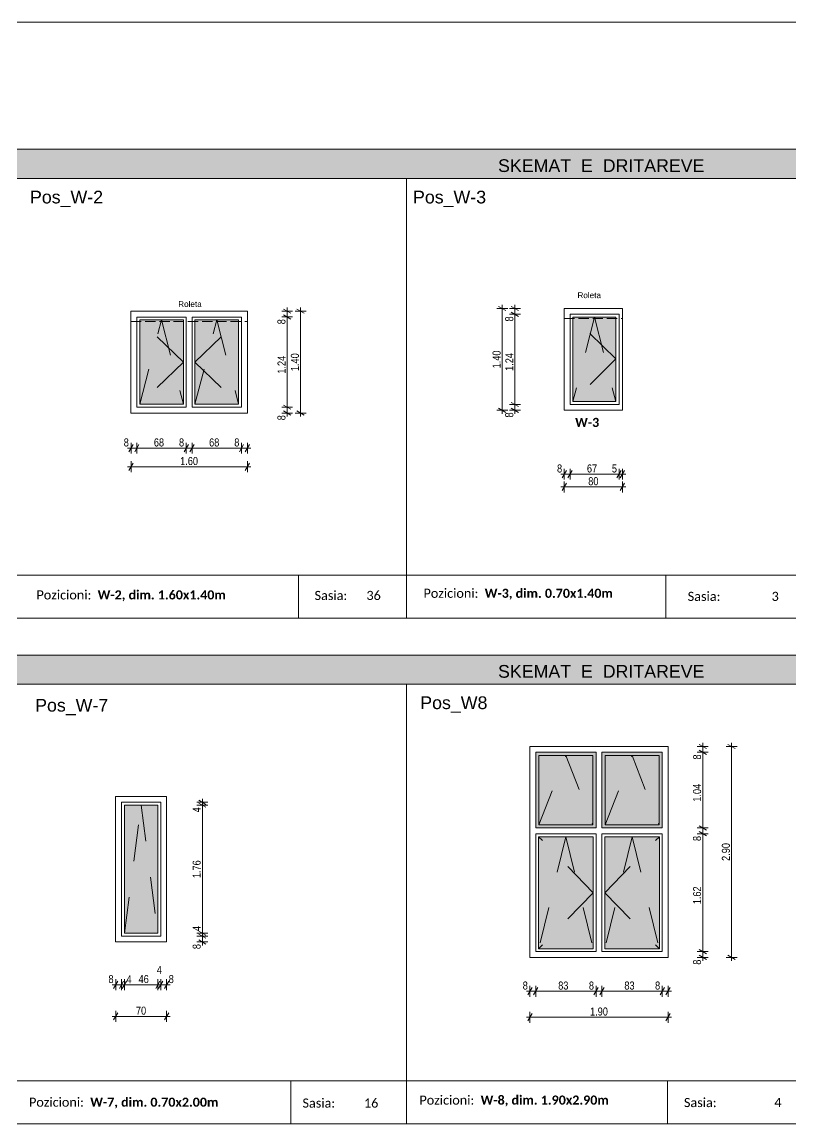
# Model space of a CAD drawing. Header units: millimetres. Extents: x 2825558 to 2855058, y -67651 to -43102.
# Drawn here: x 2833128 to 2843703, y -58250 to -43102 of the extents above; entities that cross this region are included whole.
import ezdxf

# ---------------------------------------------------------------- set-up
doc = ezdxf.new("R2010")
doc.units = ezdxf.units.MM
doc.header["$MEASUREMENT"] = 0
doc.linetypes.add('Hidden Line', pattern=[195.611112, 141.111112, -54.5])
doc.linetypes.add('thk_line_type', pattern=[1000, 500, -500])
doc.layers.add('Dimensioning - General', color=7, linetype='Continuous')
for name, color, linetype, lineweight in [('Dimensioning - General_Pen_No__1', 7, 'Continuous', 0), ('Lines_Pen_No__1', 7, 'Continuous', 0), ('Lines_Pen_No__41', 7, 'Continuous', 0), ('Shell - Roof_Pen_No__1', 7, 'Continuous', 0), ('Shell - Roof_Pen_No__21', 7, 'Continuous', 0), ('Shell - Roof_Pen_No__41', 7, 'Continuous', 0), ('Structural - Bearing_Pen_No__1', 7, 'Continuous', 0), ('Text blocks_Pen_No__1', 7, 'Continuous', 0)]:
    doc.layers.add(name, color=color, linetype=linetype, lineweight=lineweight)
for name, color, linetype, lineweight, true_color in [('Lines_Pen_No__3', 7, 'Continuous', 0, 0xff6600), ('Structural - Bearing_Pen_No__102', 7, 'Continuous', 0, 0xcccccc), ('Structural - Bearing_Pen_No__105', 7, 'Continuous', 0, 0xcae6ff)]:
    doc.layers.add(name, color=color, linetype=linetype, lineweight=lineweight, true_color=true_color)
doc.styles.add('GENERATED_STYLE_1', font='')
doc.styles.add('GENERATED_STYLE_2', font='')
doc.styles.add('GENERATED_STYLE_4', font='')
doc.styles.add('GENERATED_STYLE_6', font='')
doc.styles.get('GENERATED_STYLE_1').set_extended_font_data('Arial Narrow')
doc.styles.get('GENERATED_STYLE_2').set_extended_font_data('Arial')
doc.styles.get('GENERATED_STYLE_4').set_extended_font_data('Calibri', bold=True)
doc.styles.get('GENERATED_STYLE_6').set_extended_font_data('Calibri')
doc.dimstyles.new('GENERATED_STYLE__1', dxfattribs={"dimtxt": 110.000002, "dimasz": 76, "dimexe": 0.18, "dimexo": 3, "dimgap": 0.09, "dimtad": 1, "dimlfac": 0.001, "dimzin": 0, "dimdsep": 46, "dimtxsty": 'GENERATED_STYLE_1', "dimblk": 'ARROWHEAD_2', "dimblk1": 'ARROWHEAD_2', "dimblk2": 'ARROWHEAD_2', "dimcen": 0.09, "dimclrd": 7, "dimclre": 7, "dimclrt": 7, "dimadec": 0, "dimazin": 0, "dimtfac": 1, "dimtdec": 4, "dimtmove": 0, "dimatfit": 3, "dimfxl": 1, "dimtolj": 1, "dimtzin": 0, "dimarcsym": 0})
doc.dimstyles.new('GENERATED_STYLE__2', dxfattribs={"dimtxt": 110.000002, "dimasz": 76, "dimexe": 0.18, "dimexo": 3, "dimgap": 0.09, "dimtad": 1, "dimtih": 1, "dimtoh": 1, "dimlfac": 0.001, "dimzin": 0, "dimdsep": 46, "dimtxsty": 'GENERATED_STYLE_1', "dimblk": 'ARROWHEAD_2', "dimblk1": 'ARROWHEAD_2', "dimblk2": 'ARROWHEAD_2', "dimcen": 0.09, "dimclrd": 7, "dimclre": 7, "dimclrt": 7, "dimadec": 0, "dimazin": 0, "dimtfac": 1, "dimtdec": 4, "dimtmove": 0, "dimatfit": 3, "dimfxl": 1, "dimtolj": 1, "dimtzin": 0, "dimarcsym": 0})

# ---------------------------------------------------------------- blocks, each defined once
blk = doc.blocks.new('*D13', base_point=(2247654, -76425))
at = {"layer": 'Dimensioning - General_Pen_No__1', "color": 7, "linetype": 'Continuous', "lineweight": 0}
for p, q in [((2836849, -48397), (2836699, -48397)), ((2836724, -48369), (2836824, -48426)), ((2836724, -48449), (2836824, -48506)), ((2836774, -48477), (2836774, -48397)), ((2836849, -48477), (2836699, -48477)), ((2836774, -48526), (2836774, -48477))]:
    blk.add_line(p, q, dxfattribs=at)
at = {"layer": 'Dimensioning - General_Pen_No__1', "color": 7, "lineweight": 0, "insert": (2836752, -48577), "char_height": 110, "attachment_point": 7, "rotation": 90, "style": 'GENERATED_STYLE_1'}
blk.add_mtext('\\A1;{\\pql;\\fArial Narrow|b0|i0|c0|p34;8}', dxfattribs=at)
blk = doc.blocks.new('ARROWHEAD_2')
at = {"color": 0, "linetype": 'Continuous', "lineweight": 0}
for p, q in [((0, 0), (-1, 0)), ((-0.38, -0.66), (0.38, 0.66))]:
    blk.add_line(p, q, dxfattribs=at)
blk = doc.blocks.new('*D14', base_point=(2247654, -76425))
at = {"layer": 'Dimensioning - General_Pen_No__1', "color": 7, "linetype": 'Continuous', "lineweight": 0}
for p, q in [((2836849, -47157), (2836699, -47157)), ((2836724, -47129), (2836824, -47186)), ((2836774, -48397), (2836774, -47157)), ((2836849, -48397), (2836699, -48397)), ((2836724, -48369), (2836824, -48426))]:
    blk.add_line(p, q, dxfattribs=at)
at = {"layer": 'Dimensioning - General_Pen_No__1', "color": 7, "lineweight": 0, "char_height": 110, "attachment_point": 7, "rotation": 90, "style": 'GENERATED_STYLE_1'}
for s, insert in [('\\A1;{\\pql;\\fArial Narrow|b0|i0|c0|p34;8}', (2836752, -47257)), ('\\A1;{\\pql;\\fArial Narrow|b0|i0|c0|p34;1.24}', (2836752, -47936))]:
    blk.add_mtext(s, dxfattribs=dict(at, insert=insert))
blk = doc.blocks.new('*D15', base_point=(2247654, -76425))
at = {"layer": 'Dimensioning - General_Pen_No__1', "color": 7, "linetype": 'Continuous', "lineweight": 0}
for p, q in [((2836849, -47077), (2836699, -47077)), ((2836824, -47106), (2836724, -47049)), ((2836774, -47077), (2836774, -47028)), ((2836774, -47157), (2836774, -47077)), ((2836849, -47157), (2836699, -47157)), ((2836724, -47129), (2836824, -47186))]:
    blk.add_line(p, q, dxfattribs=at)
blk = doc.blocks.new('*D16', base_point=(2247654, -76425))
at = {"layer": 'Dimensioning - General_Pen_No__1', "color": 7, "linetype": 'Continuous', "lineweight": 0}
for p, q in [((2837034, -47077), (2836884, -47077)), ((2837009, -47106), (2836909, -47049)), ((2836959, -47077), (2836959, -47028)), ((2836959, -48477), (2836959, -47077)), ((2836909, -48449), (2837009, -48506)), ((2837034, -48477), (2836884, -48477)), ((2836959, -48526), (2836959, -48477))]:
    blk.add_line(p, q, dxfattribs=at)
at = {"layer": 'Dimensioning - General_Pen_No__1', "color": 7, "lineweight": 0, "insert": (2836937, -47901), "char_height": 110, "attachment_point": 7, "rotation": 90, "style": 'GENERATED_STYLE_1'}
blk.add_mtext('\\A1;{\\pql;\\fArial Narrow|b0|i0|c0|p34;1.40}', dxfattribs=at)
blk = doc.blocks.new('*D17', base_point=(2247654, -76425))
at = {"layer": 'Dimensioning - General_Pen_No__1', "color": 7, "linetype": 'Continuous', "lineweight": 0}
for p, q in [((2834656, -48910), (2834598, -49010)), ((2834627, -49035), (2834627, -48885)), ((2834736, -48910), (2834678, -49010)), ((2834707, -49035), (2834707, -48885)), ((2834578, -48960), (2834627, -48960)), ((2834627, -48960), (2834707, -48960))]:
    blk.add_line(p, q, dxfattribs=at)
at = {"layer": 'Dimensioning - General_Pen_No__1', "color": 7, "lineweight": 0, "insert": (2834527, -48938), "char_height": 110, "attachment_point": 7, "style": 'GENERATED_STYLE_1'}
blk.add_mtext('\\A1;{\\pql;\\fArial Narrow|b0|i0|c0|p34;8}', dxfattribs=at)
blk = doc.blocks.new('*D18', base_point=(2247654, -76425))
at = {"layer": 'Dimensioning - General_Pen_No__1', "color": 7, "linetype": 'Continuous', "lineweight": 0}
for p, q in [((2834736, -48910), (2834678, -49010)), ((2834707, -49035), (2834707, -48885)), ((2835416, -48910), (2835358, -49010)), ((2835387, -49035), (2835387, -48885)), ((2834707, -48960), (2835387, -48960))]:
    blk.add_line(p, q, dxfattribs=at)
at = {"layer": 'Dimensioning - General_Pen_No__1', "color": 7, "lineweight": 0, "char_height": 110, "attachment_point": 7, "style": 'GENERATED_STYLE_1'}
for s, insert in [('\\A1;{\\pql;\\fArial Narrow|b0|i0|c0|p34;68}', (2834941, -48938)), ('\\A1;{\\pql;\\fArial Narrow|b0|i0|c0|p34;8}', (2835287, -48938))]:
    blk.add_mtext(s, dxfattribs=dict(at, insert=insert))
blk = doc.blocks.new('*D19', base_point=(2247654, -76425))
at = {"layer": 'Dimensioning - General_Pen_No__1', "color": 7, "linetype": 'Continuous', "lineweight": 0}
for p, q in [((2835416, -48910), (2835358, -49010)), ((2835387, -49035), (2835387, -48885)), ((2835496, -48910), (2835438, -49010)), ((2835467, -49035), (2835467, -48885)), ((2835387, -48960), (2835467, -48960))]:
    blk.add_line(p, q, dxfattribs=at)
blk = doc.blocks.new('*D20', base_point=(2247654, -76425))
at = {"layer": 'Dimensioning - General_Pen_No__1', "color": 7, "linetype": 'Continuous', "lineweight": 0}
for p, q in [((2835496, -48910), (2835438, -49010)), ((2835467, -49035), (2835467, -48885)), ((2836176, -48910), (2836118, -49010)), ((2836147, -49035), (2836147, -48885)), ((2835467, -48960), (2836147, -48960))]:
    blk.add_line(p, q, dxfattribs=at)
at = {"layer": 'Dimensioning - General_Pen_No__1', "color": 7, "lineweight": 0, "char_height": 110, "attachment_point": 7, "style": 'GENERATED_STYLE_1'}
for s, insert in [('\\A1;{\\pql;\\fArial Narrow|b0|i0|c0|p34;68}', (2835701, -48938)), ('\\A1;{\\pql;\\fArial Narrow|b0|i0|c0|p34;8}', (2836047, -48938))]:
    blk.add_mtext(s, dxfattribs=dict(at, insert=insert))
blk = doc.blocks.new('*D21', base_point=(2247654, -76425))
at = {"layer": 'Dimensioning - General_Pen_No__1', "color": 7, "linetype": 'Continuous', "lineweight": 0}
for p, q in [((2836176, -48910), (2836118, -49010)), ((2836147, -49035), (2836147, -48885)), ((2836198, -49010), (2836256, -48910)), ((2836227, -49035), (2836227, -48885)), ((2836147, -48960), (2836227, -48960)), ((2836227, -48960), (2836276, -48960))]:
    blk.add_line(p, q, dxfattribs=at)
blk = doc.blocks.new('*D22', base_point=(2247654, -76425))
at = {"layer": 'Dimensioning - General_Pen_No__1', "color": 7, "linetype": 'Continuous', "lineweight": 0}
for p, q in [((2834578, -49216), (2834627, -49216)), ((2834656, -49166), (2834598, -49266)), ((2834627, -49291), (2834627, -49141)), ((2834627, -49216), (2836227, -49216)), ((2836198, -49266), (2836256, -49166)), ((2836227, -49291), (2836227, -49141)), ((2836227, -49216), (2836276, -49216))]:
    blk.add_line(p, q, dxfattribs=at)
at = {"layer": 'Dimensioning - General_Pen_No__1', "color": 7, "lineweight": 0, "insert": (2835303, -49194), "char_height": 110, "attachment_point": 7, "style": 'GENERATED_STYLE_1'}
blk.add_mtext('\\A1;{\\pql;\\fArial Narrow|b0|i0|c0|p34;1.60}', dxfattribs=at)
blk = doc.blocks.new('*D23', base_point=(2247654, -76425))
at = {"layer": 'Dimensioning - General_Pen_No__1', "color": 7, "linetype": 'Continuous', "lineweight": 0}
for p, q in [((2839982, -48360), (2839832, -48360)), ((2839982, -48440), (2839832, -48440)), ((2839857, -48331), (2839957, -48389)), ((2839857, -48411), (2839957, -48469)), ((2839907, -48440), (2839907, -48360)), ((2839907, -48489), (2839907, -48440))]:
    blk.add_line(p, q, dxfattribs=at)
at = {"layer": 'Dimensioning - General_Pen_No__1', "color": 7, "lineweight": 0, "insert": (2839885, -48539), "char_height": 110, "attachment_point": 7, "rotation": 90, "style": 'GENERATED_STYLE_1'}
blk.add_mtext('\\A1;{\\pql;\\fArial Narrow|b0|i0|c0|p34;8}', dxfattribs=at)
blk = doc.blocks.new('*D24', base_point=(2247654, -76425))
at = {"layer": 'Dimensioning - General_Pen_No__1', "color": 7, "linetype": 'Continuous', "lineweight": 0}
for p, q in [((2839857, -47091), (2839957, -47149)), ((2839982, -47120), (2839832, -47120)), ((2839907, -48360), (2839907, -47120)), ((2839982, -48360), (2839832, -48360)), ((2839857, -48331), (2839957, -48389))]:
    blk.add_line(p, q, dxfattribs=at)
at = {"layer": 'Dimensioning - General_Pen_No__1', "color": 7, "lineweight": 0, "char_height": 110, "attachment_point": 7, "rotation": 90, "style": 'GENERATED_STYLE_1'}
for s, insert in [('\\A1;{\\pql;\\fArial Narrow|b0|i0|c0|p34;8}', (2839885, -47219)), ('\\A1;{\\pql;\\fArial Narrow|b0|i0|c0|p34;1.24}', (2839885, -47898))]:
    blk.add_mtext(s, dxfattribs=dict(at, insert=insert))
blk = doc.blocks.new('*D25', base_point=(2247654, -76425))
at = {"layer": 'Dimensioning - General_Pen_No__1', "color": 7, "linetype": 'Continuous', "lineweight": 0}
for p, q in [((2839982, -47040), (2839832, -47040)), ((2839957, -47069), (2839857, -47011)), ((2839857, -47091), (2839957, -47149)), ((2839907, -47040), (2839907, -46991)), ((2839907, -47120), (2839907, -47040)), ((2839982, -47120), (2839832, -47120))]:
    blk.add_line(p, q, dxfattribs=at)
blk = doc.blocks.new('*D26', base_point=(2247654, -76425))
at = {"layer": 'Dimensioning - General_Pen_No__1', "color": 7, "linetype": 'Continuous', "lineweight": 0}
for p, q in [((2840536, -49318), (2840585, -49318)), ((2840614, -49268), (2840556, -49368)), ((2840585, -49393), (2840585, -49243)), ((2840585, -49318), (2840665, -49318)), ((2840694, -49268), (2840636, -49368)), ((2840665, -49393), (2840665, -49243))]:
    blk.add_line(p, q, dxfattribs=at)
at = {"layer": 'Dimensioning - General_Pen_No__1', "color": 7, "lineweight": 0, "insert": (2840486, -49296), "char_height": 110, "attachment_point": 7, "style": 'GENERATED_STYLE_1'}
blk.add_mtext('\\A1;{\\pql;\\fArial Narrow|b0|i0|c0|p34;8}', dxfattribs=at)
blk = doc.blocks.new('*D27', base_point=(2247654, -76425))
at = {"layer": 'Dimensioning - General_Pen_No__1', "color": 7, "linetype": 'Continuous', "lineweight": 0}
for p, q in [((2840694, -49268), (2840636, -49368)), ((2840665, -49393), (2840665, -49243)), ((2840665, -49318), (2841339, -49318)), ((2841310, -49368), (2841368, -49268)), ((2841339, -49393), (2841339, -49243))]:
    blk.add_line(p, q, dxfattribs=at)
at = {"layer": 'Dimensioning - General_Pen_No__1', "color": 7, "lineweight": 0, "char_height": 110, "attachment_point": 7, "style": 'GENERATED_STYLE_1'}
for s, insert in [('\\A1;{\\pql;\\fArial Narrow|b0|i0|c0|p34;67}', (2840897, -49296)), ('\\A1;{\\pql;\\fArial Narrow|b0|i0|c0|p34;5}', (2841240, -49296))]:
    blk.add_mtext(s, dxfattribs=dict(at, insert=insert))
blk = doc.blocks.new('*D28', base_point=(2247654, -76425))
at = {"layer": 'Dimensioning - General_Pen_No__1', "color": 7, "linetype": 'Continuous', "lineweight": 0}
for p, q in [((2841310, -49368), (2841368, -49268)), ((2841339, -49393), (2841339, -49243)), ((2841339, -49318), (2841385, -49318)), ((2841414, -49268), (2841356, -49368)), ((2841385, -49393), (2841385, -49243)), ((2841385, -49318), (2841434, -49318))]:
    blk.add_line(p, q, dxfattribs=at)
blk = doc.blocks.new('*D53', base_point=(2247654, -76425))
at = {"layer": 'Dimensioning - General_Pen_No__1', "color": 7, "linetype": 'Continuous', "lineweight": 0}
for p, q in [((2835683, -55668), (2835533, -55668)), ((2835558, -55639), (2835658, -55697)), ((2835558, -55719), (2835658, -55777)), ((2835608, -55748), (2835608, -55668)), ((2835683, -55748), (2835533, -55748)), ((2835608, -55797), (2835608, -55748))]:
    blk.add_line(p, q, dxfattribs=at)
at = {"layer": 'Dimensioning - General_Pen_No__1', "color": 7, "lineweight": 0, "insert": (2835586, -55847), "char_height": 110, "attachment_point": 7, "rotation": 90, "style": 'GENERATED_STYLE_1'}
blk.add_mtext('\\A1;{\\pql;\\fArial Narrow|b0|i0|c0|p34;8}', dxfattribs=at)
blk = doc.blocks.new('*D54', base_point=(2247654, -76425))
at = {"layer": 'Dimensioning - General_Pen_No__1', "color": 7, "linetype": 'Continuous', "lineweight": 0}
for p, q in [((2835683, -55628), (2835533, -55628)), ((2835683, -55668), (2835533, -55668)), ((2835558, -55599), (2835658, -55657)), ((2835558, -55639), (2835658, -55697)), ((2835608, -55668), (2835608, -55628))]:
    blk.add_line(p, q, dxfattribs=at)
blk = doc.blocks.new('*D55', base_point=(2247654, -76425))
at = {"layer": 'Dimensioning - General_Pen_No__1', "color": 7, "linetype": 'Continuous', "lineweight": 0}
for p, q in [((2835683, -53868), (2835533, -53868)), ((2835658, -53897), (2835558, -53839)), ((2835608, -55628), (2835608, -53868)), ((2835683, -55628), (2835533, -55628)), ((2835558, -55599), (2835658, -55657))]:
    blk.add_line(p, q, dxfattribs=at)
at = {"layer": 'Dimensioning - General_Pen_No__1', "color": 7, "lineweight": 0, "char_height": 110, "attachment_point": 7, "rotation": 90, "style": 'GENERATED_STYLE_1'}
for s, insert in [('\\A1;{\\pql;\\fArial Narrow|b0|i0|c0|p34;4}', (2835586, -53967)), ('\\A1;{\\pql;\\fArial Narrow|b0|i0|c0|p34;1.76}', (2835586, -54871)), ('\\A1;{\\pql;\\fArial Narrow|b0|i0|c0|p34;4}', (2835586, -55599))]:
    blk.add_mtext(s, dxfattribs=dict(at, insert=insert))
blk = doc.blocks.new('*D56', base_point=(2247654, -76425))
at = {"layer": 'Dimensioning - General_Pen_No__1', "color": 7, "linetype": 'Continuous', "lineweight": 0}
for p, q in [((2835683, -53828), (2835533, -53828)), ((2835683, -53868), (2835533, -53868)), ((2835558, -53799), (2835658, -53857)), ((2835658, -53897), (2835558, -53839)), ((2835608, -53828), (2835608, -53779)), ((2835608, -53868), (2835608, -53828))]:
    blk.add_line(p, q, dxfattribs=at)
blk = doc.blocks.new('*D57', base_point=(2247654, -76425))
at = {"layer": 'Dimensioning - General_Pen_No__1', "color": 7, "linetype": 'Continuous', "lineweight": 0}
for p, q in [((2834367, -56337), (2834416, -56337)), ((2834445, -56287), (2834387, -56387)), ((2834416, -56412), (2834416, -56262)), ((2834416, -56337), (2834496, -56337)), ((2834525, -56287), (2834467, -56387)), ((2834496, -56412), (2834496, -56262))]:
    blk.add_line(p, q, dxfattribs=at)
at = {"layer": 'Dimensioning - General_Pen_No__1', "color": 7, "lineweight": 0, "insert": (2834317, -56315), "char_height": 110, "attachment_point": 7, "style": 'GENERATED_STYLE_1'}
blk.add_mtext('\\A1;{\\pql;\\fArial Narrow|b0|i0|c0|p34;8}', dxfattribs=at)
blk = doc.blocks.new('*D58', base_point=(2247654, -76425))
at = {"layer": 'Dimensioning - General_Pen_No__1', "color": 7, "linetype": 'Continuous', "lineweight": 0}
for p, q in [((2834525, -56287), (2834467, -56387)), ((2834496, -56412), (2834496, -56262)), ((2834496, -56337), (2834536, -56337)), ((2834565, -56287), (2834507, -56387)), ((2834536, -56412), (2834536, -56262))]:
    blk.add_line(p, q, dxfattribs=at)
blk = doc.blocks.new('*D59', base_point=(2247654, -76425))
at = {"layer": 'Dimensioning - General_Pen_No__1', "color": 7, "linetype": 'Continuous', "lineweight": 0}
for p, q in [((2834565, -56287), (2834507, -56387)), ((2834536, -56412), (2834536, -56262)), ((2834536, -56337), (2834996, -56337)), ((2835025, -56287), (2834967, -56387)), ((2834996, -56412), (2834996, -56262))]:
    blk.add_line(p, q, dxfattribs=at)
at = {"layer": 'Dimensioning - General_Pen_No__1', "color": 7, "lineweight": 0, "char_height": 110, "attachment_point": 7, "style": 'GENERATED_STYLE_1'}
for s, insert in [('\\A1;{\\pql;\\fArial Narrow|b0|i0|c0|p34;4}', (2834981, -56188)), ('\\A1;{\\pql;\\fArial Narrow|b0|i0|c0|p34;4}', (2834565, -56315)), ('\\A1;{\\pql;\\fArial Narrow|b0|i0|c0|p34;46}', (2834731, -56315))]:
    blk.add_mtext(s, dxfattribs=dict(at, insert=insert))
blk = doc.blocks.new('*D60', base_point=(2247654, -76425))
at = {"layer": 'Dimensioning - General_Pen_No__1', "color": 7, "linetype": 'Continuous', "lineweight": 0}
for p, q in [((2835025, -56287), (2834967, -56387)), ((2834996, -56412), (2834996, -56262)), ((2834996, -56337), (2835036, -56337)), ((2835065, -56287), (2835007, -56387)), ((2835036, -56412), (2835036, -56262))]:
    blk.add_line(p, q, dxfattribs=at)
blk = doc.blocks.new('*D61', base_point=(2247654, -76425))
at = {"layer": 'Dimensioning - General_Pen_No__1', "color": 7, "linetype": 'Continuous', "lineweight": 0}
for p, q in [((2835065, -56287), (2835007, -56387)), ((2835036, -56412), (2835036, -56262)), ((2835036, -56337), (2835116, -56337)), ((2835087, -56387), (2835145, -56287)), ((2835116, -56412), (2835116, -56262)), ((2835116, -56337), (2835165, -56337))]:
    blk.add_line(p, q, dxfattribs=at)
at = {"layer": 'Dimensioning - General_Pen_No__1', "color": 7, "lineweight": 0, "insert": (2835145, -56315), "char_height": 110, "attachment_point": 7, "style": 'GENERATED_STYLE_1'}
blk.add_mtext('\\A1;{\\pql;\\fArial Narrow|b0|i0|c0|p34;8}', dxfattribs=at)
blk = doc.blocks.new('*D62', base_point=(2247654, -76425))
at = {"layer": 'Dimensioning - General_Pen_No__1', "color": 7, "linetype": 'Continuous', "lineweight": 0}
for p, q in [((2834367, -56771), (2834416, -56771)), ((2834445, -56721), (2834387, -56821)), ((2834416, -56846), (2834416, -56696)), ((2834416, -56771), (2835116, -56771)), ((2835087, -56821), (2835145, -56721)), ((2835116, -56846), (2835116, -56696)), ((2835116, -56771), (2835165, -56771))]:
    blk.add_line(p, q, dxfattribs=at)
at = {"layer": 'Dimensioning - General_Pen_No__1', "color": 7, "lineweight": 0, "insert": (2834695, -56749), "char_height": 110, "attachment_point": 7, "style": 'GENERATED_STYLE_1'}
blk.add_mtext('\\A1;{\\pql;\\fArial Narrow|b0|i0|c0|p34;70}', dxfattribs=at)
blk = doc.blocks.new('*D95', base_point=(2247654, -76425))
at = {"layer": 'Dimensioning - General_Pen_No__1', "color": 7, "linetype": 'Continuous', "lineweight": 0}
for p, q in [((2840064, -56426), (2840113, -56426)), ((2840142, -56376), (2840084, -56476)), ((2840113, -56501), (2840113, -56351)), ((2840113, -56426), (2840193, -56426)), ((2840222, -56376), (2840164, -56476)), ((2840193, -56501), (2840193, -56351))]:
    blk.add_line(p, q, dxfattribs=at)
at = {"layer": 'Dimensioning - General_Pen_No__1', "color": 7, "lineweight": 0, "insert": (2840014, -56404), "char_height": 110, "attachment_point": 7, "style": 'GENERATED_STYLE_1'}
blk.add_mtext('\\A1;{\\pql;\\fArial Narrow|b0|i0|c0|p34;8}', dxfattribs=at)
blk = doc.blocks.new('*D96', base_point=(2247654, -76425))
at = {"layer": 'Dimensioning - General_Pen_No__1', "color": 7, "linetype": 'Continuous', "lineweight": 0}
for p, q in [((2840222, -56376), (2840164, -56476)), ((2840193, -56501), (2840193, -56351)), ((2840193, -56426), (2841023, -56426)), ((2841052, -56376), (2840994, -56476)), ((2841023, -56501), (2841023, -56351))]:
    blk.add_line(p, q, dxfattribs=at)
at = {"layer": 'Dimensioning - General_Pen_No__1', "color": 7, "lineweight": 0, "char_height": 110, "attachment_point": 7, "style": 'GENERATED_STYLE_1'}
for s, insert in [('\\A1;{\\pql;\\fArial Narrow|b0|i0|c0|p34;83}', (2840502, -56404)), ('\\A1;{\\pql;\\fArial Narrow|b0|i0|c0|p34;8}', (2840924, -56404))]:
    blk.add_mtext(s, dxfattribs=dict(at, insert=insert))
blk = doc.blocks.new('*D97', base_point=(2247654, -76425))
at = {"layer": 'Dimensioning - General_Pen_No__1', "color": 7, "linetype": 'Continuous', "lineweight": 0}
for p, q in [((2841052, -56376), (2840994, -56476)), ((2841023, -56501), (2841023, -56351)), ((2841023, -56426), (2841103, -56426)), ((2841132, -56376), (2841074, -56476)), ((2841103, -56501), (2841103, -56351))]:
    blk.add_line(p, q, dxfattribs=at)
blk = doc.blocks.new('*D98', base_point=(2247654, -76425))
at = {"layer": 'Dimensioning - General_Pen_No__1', "color": 7, "linetype": 'Continuous', "lineweight": 0}
for p, q in [((2841132, -56376), (2841074, -56476)), ((2841103, -56501), (2841103, -56351)), ((2841103, -56426), (2841933, -56426)), ((2841962, -56376), (2841904, -56476)), ((2841933, -56501), (2841933, -56351))]:
    blk.add_line(p, q, dxfattribs=at)
at = {"layer": 'Dimensioning - General_Pen_No__1', "color": 7, "lineweight": 0, "char_height": 110, "attachment_point": 7, "style": 'GENERATED_STYLE_1'}
for s, insert in [('\\A1;{\\pql;\\fArial Narrow|b0|i0|c0|p34;83}', (2841412, -56404)), ('\\A1;{\\pql;\\fArial Narrow|b0|i0|c0|p34;8}', (2841834, -56404))]:
    blk.add_mtext(s, dxfattribs=dict(at, insert=insert))
blk = doc.blocks.new('*D99', base_point=(2247654, -76425))
at = {"layer": 'Dimensioning - General_Pen_No__1', "color": 7, "linetype": 'Continuous', "lineweight": 0}
for p, q in [((2841962, -56376), (2841904, -56476)), ((2841933, -56501), (2841933, -56351)), ((2841933, -56426), (2842013, -56426)), ((2841984, -56476), (2842042, -56376)), ((2842013, -56501), (2842013, -56351)), ((2842013, -56426), (2842062, -56426))]:
    blk.add_line(p, q, dxfattribs=at)
blk = doc.blocks.new('*D100', base_point=(2247654, -76425))
at = {"layer": 'Dimensioning - General_Pen_No__1', "color": 7, "linetype": 'Continuous', "lineweight": 0}
for p, q in [((2842565, -55881), (2842415, -55881)), ((2842440, -55852), (2842540, -55910)), ((2842490, -55961), (2842490, -55881)), ((2842565, -55961), (2842415, -55961)), ((2842440, -55932), (2842540, -55990)), ((2842490, -56010), (2842490, -55961))]:
    blk.add_line(p, q, dxfattribs=at)
at = {"layer": 'Dimensioning - General_Pen_No__1', "color": 7, "lineweight": 0, "insert": (2842468, -56061), "char_height": 110, "attachment_point": 7, "rotation": 90, "style": 'GENERATED_STYLE_1'}
blk.add_mtext('\\A1;{\\pql;\\fArial Narrow|b0|i0|c0|p34;8}', dxfattribs=at)
blk = doc.blocks.new('*D101', base_point=(2247654, -76425))
at = {"layer": 'Dimensioning - General_Pen_No__1', "color": 7, "linetype": 'Continuous', "lineweight": 0}
for p, q in [((2842565, -54261), (2842415, -54261)), ((2842440, -54232), (2842540, -54290)), ((2842490, -55881), (2842490, -54261)), ((2842565, -55881), (2842415, -55881)), ((2842440, -55852), (2842540, -55910))]:
    blk.add_line(p, q, dxfattribs=at)
at = {"layer": 'Dimensioning - General_Pen_No__1', "color": 7, "lineweight": 0, "char_height": 110, "attachment_point": 7, "rotation": 90, "style": 'GENERATED_STYLE_1'}
for s, insert in [('\\A1;{\\pql;\\fArial Narrow|b0|i0|c0|p34;8}', (2842468, -54361)), ('\\A1;{\\pql;\\fArial Narrow|b0|i0|c0|p34;1.62}', (2842468, -55230))]:
    blk.add_mtext(s, dxfattribs=dict(at, insert=insert))
blk = doc.blocks.new('*D102', base_point=(2247654, -76425))
at = {"layer": 'Dimensioning - General_Pen_No__1', "color": 7, "linetype": 'Continuous', "lineweight": 0}
for p, q in [((2842565, -54181), (2842415, -54181)), ((2842440, -54152), (2842540, -54210)), ((2842490, -54261), (2842490, -54181)), ((2842565, -54261), (2842415, -54261)), ((2842440, -54232), (2842540, -54290))]:
    blk.add_line(p, q, dxfattribs=at)
blk = doc.blocks.new('*D103', base_point=(2247654, -76425))
at = {"layer": 'Dimensioning - General_Pen_No__1', "color": 7, "linetype": 'Continuous', "lineweight": 0}
for p, q in [((2842565, -53141), (2842415, -53141)), ((2842440, -53112), (2842540, -53170)), ((2842490, -54181), (2842490, -53141)), ((2842565, -54181), (2842415, -54181)), ((2842440, -54152), (2842540, -54210))]:
    blk.add_line(p, q, dxfattribs=at)
at = {"layer": 'Dimensioning - General_Pen_No__1', "color": 7, "lineweight": 0, "char_height": 110, "attachment_point": 7, "rotation": 90, "style": 'GENERATED_STYLE_1'}
for s, insert in [('\\A1;{\\pql;\\fArial Narrow|b0|i0|c0|p34;8}', (2842468, -53241)), ('\\A1;{\\pql;\\fArial Narrow|b0|i0|c0|p34;1.04}', (2842468, -53820))]:
    blk.add_mtext(s, dxfattribs=dict(at, insert=insert))
blk = doc.blocks.new('*D104', base_point=(2247654, -76425))
at = {"layer": 'Dimensioning - General_Pen_No__1', "color": 7, "linetype": 'Continuous', "lineweight": 0}
for p, q in [((2842490, -53061), (2842490, -53012)), ((2842565, -53061), (2842415, -53061)), ((2842565, -53141), (2842415, -53141)), ((2842540, -53090), (2842440, -53032)), ((2842440, -53112), (2842540, -53170)), ((2842490, -53141), (2842490, -53061))]:
    blk.add_line(p, q, dxfattribs=at)
blk = doc.blocks.new('*D105', base_point=(2247654, -76425))
at = {"layer": 'Dimensioning - General_Pen_No__1', "color": 7, "linetype": 'Continuous', "lineweight": 0}
for p, q in [((2842886, -53061), (2842886, -53012)), ((2842961, -53061), (2842811, -53061)), ((2842936, -53090), (2842836, -53032)), ((2842886, -55961), (2842886, -53061)), ((2842961, -55961), (2842811, -55961)), ((2842836, -55932), (2842936, -55990)), ((2842886, -56010), (2842886, -55961))]:
    blk.add_line(p, q, dxfattribs=at)
at = {"layer": 'Dimensioning - General_Pen_No__1', "color": 7, "lineweight": 0, "insert": (2842864, -54634), "char_height": 110, "attachment_point": 7, "rotation": 90, "style": 'GENERATED_STYLE_1'}
blk.add_mtext('\\A1;{\\pql;\\fArial Narrow|b0|i0|c0|p34;2.90}', dxfattribs=at)
blk = doc.blocks.new('*D106', base_point=(2247654, -76425))
at = {"layer": 'Dimensioning - General_Pen_No__1', "color": 7, "linetype": 'Continuous', "lineweight": 0}
for p, q in [((2840064, -56783), (2840113, -56783)), ((2840142, -56733), (2840084, -56833)), ((2840113, -56858), (2840113, -56708)), ((2840113, -56783), (2842013, -56783)), ((2841984, -56833), (2842042, -56733)), ((2842013, -56858), (2842013, -56708)), ((2842013, -56783), (2842062, -56783))]:
    blk.add_line(p, q, dxfattribs=at)
at = {"layer": 'Dimensioning - General_Pen_No__1', "color": 7, "lineweight": 0, "insert": (2840940, -56761), "char_height": 110, "attachment_point": 7, "style": 'GENERATED_STYLE_1'}
blk.add_mtext('\\A1;{\\pql;\\fArial Narrow|b0|i0|c0|p34;1.90}', dxfattribs=at)
blk = doc.blocks.new('*D129', base_point=(2247654, -76425))
at = {"layer": 'Dimensioning - General_Pen_No__1', "color": 7, "linetype": 'Continuous', "lineweight": 0}
for p, q in [((2839808, -47040), (2839658, -47040)), ((2839783, -47069), (2839683, -47011)), ((2839733, -47040), (2839733, -46991)), ((2839733, -48440), (2839733, -47040)), ((2839808, -48440), (2839658, -48440)), ((2839683, -48411), (2839783, -48469)), ((2839733, -48489), (2839733, -48440))]:
    blk.add_line(p, q, dxfattribs=at)
at = {"layer": 'Dimensioning - General_Pen_No__1', "color": 7, "lineweight": 0, "insert": (2839711, -47863), "char_height": 110, "attachment_point": 7, "rotation": 90, "style": 'GENERATED_STYLE_1'}
blk.add_mtext('\\A1;{\\pql;\\fArial Narrow|b0|i0|c0|p34;1.40}', dxfattribs=at)
blk = doc.blocks.new('*D130', base_point=(2247654, -76425))
at = {"layer": 'Dimensioning - General_Pen_No__1', "color": 7, "linetype": 'Continuous', "lineweight": 0}
for p, q in [((2840536, -49493), (2840585, -49493)), ((2840614, -49443), (2840556, -49543)), ((2840585, -49568), (2840585, -49418)), ((2840585, -49493), (2841385, -49493)), ((2841356, -49543), (2841414, -49443)), ((2841385, -49568), (2841385, -49418)), ((2841385, -49493), (2841434, -49493))]:
    blk.add_line(p, q, dxfattribs=at)
at = {"layer": 'Dimensioning - General_Pen_No__1', "color": 7, "lineweight": 0, "insert": (2840915, -49471), "char_height": 110, "attachment_point": 7, "style": 'GENERATED_STYLE_1'}
blk.add_mtext('\\A1;{\\pql;\\fArial Narrow|b0|i0|c0|p34;80}', dxfattribs=at)

msp = doc.modelspace()

# ---------------------------------------------------------------- hatches: boundary and pattern name
at = {"layer": 'Structural - Bearing_Pen_No__102', "linetype": 'Continuous', "lineweight": 0, "true_color": 0xf2f2f2}
for points in [[(2843817.557, -44852.018), (2827617.97, -44852.018), (2827617.97, -45252.795), (2843817.557, -45252.795)], [(2849217.419, -51804.288), (2827617.97, -51804.288), (2827617.97, -52205.065), (2849217.419, -52205.065)]]:
    msp.add_hatch(color=7, dxfattribs=at).paths.add_polyline_path(points)
at = {"layer": 'Structural - Bearing_Pen_No__105', "linetype": 'Continuous', "lineweight": 0, "true_color": 0xf1f8ff}
for points in [[(2835346.642, -47197.378), (2834746.642, -47197.378), (2834746.642, -48357.378), (2835346.642, -48357.378)], [(2835506.642, -47197.378), (2835506.642, -48357.378), (2836106.642, -48357.378), (2836106.642, -47197.378)], [(2840705.255, -47159.86), (2840705.255, -48319.86), (2841294.149, -48319.86), (2841294.149, -47159.86)], [(2840192.908, -53141.255), (2840192.908, -54181.255), (2841022.908, -54181.255), (2841022.908, -53141.255)], [(2841102.908, -53141.255), (2841102.908, -54181.255), (2841932.908, -54181.255), (2841932.908, -53141.255)], [(2841147.491, -53185.837), (2841147.491, -54136.672), (2841888.326, -54136.672), (2841888.326, -53185.837)], [(2834535.848, -55627.798), (2834995.848, -55627.798), (2834995.848, -53867.798), (2834535.848, -53867.798)], [(2840982.908, -54301.255), (2840982.908, -55071.255), (2840982.908, -55841.255), (2840232.908, -55841.255), (2840232.908, -54301.255)], [(2841142.908, -54301.255), (2841142.908, -55071.255), (2841142.908, -55841.255), (2841892.908, -55841.255), (2841892.908, -54301.255)]]:
    msp.add_hatch(color=7, dxfattribs=at).paths.add_polyline_path(points)

# ---------------------------------------------------------------- linework, layer by layer
at = {"layer": 'Lines_Pen_No__1', "color": 7, "linetype": 'Continuous', "lineweight": 0}
for p, q in [((2838417.695, -45252.795), (2838417.695, -51298.059)), ((2838417.695, -52205.065), (2838417.695, -58250.33))]:
    msp.add_line(p, q, dxfattribs=at)
at = {"layer": 'Lines_Pen_No__3', "color": 30, "linetype": 'Hidden Line', "lineweight": 0, "true_color": 0xff6600}
for p, q in [((2836226.642, -47077.378), (2834626.642, -47077.378)), ((2834626.642, -47217.378), (2834626.642, -47077.378)), ((2836226.642, -47217.378), (2836226.642, -47077.378)), ((2840585.255, -47179.86), (2840585.255, -47039.86)), ((2841385.255, -47039.86), (2840585.255, -47039.86)), ((2840585.255, -47179.86), (2840585.255, -47039.86)), ((2841385.255, -47179.86), (2841385.255, -47039.86)), ((2834626.642, -47217.378), (2836226.642, -47217.378)), ((2840585.255, -47179.86), (2841385.255, -47179.86))]:
    msp.add_line(p, q, dxfattribs=at)
at = {"layer": 'Lines_Pen_No__41', "color": 7, "linetype": 'thk_line_type', "lineweight": 0}
for p, q in [((2835346.642, -47777.378), (2834746.642, -47197.378)), ((2834746.642, -48357.378), (2835046.642, -47197.378)), ((2835046.642, -47197.378), (2835346.642, -48357.378)), ((2835506.642, -47777.378), (2836106.642, -47197.378)), ((2835506.642, -48357.378), (2835806.642, -47197.378)), ((2835806.642, -47197.378), (2836106.642, -48357.378)), ((2840999.702, -47159.86), (2840705.255, -48319.86)), ((2841294.149, -47730.966), (2840705.255, -47159.86)), ((2840999.702, -47159.86), (2841294.149, -48319.86)), ((2835346.642, -47777.378), (2834746.642, -48357.378)), ((2835506.642, -47777.378), (2836106.642, -48357.378)), ((2841294.149, -47730.966), (2840705.255, -48319.86)), ((2834535.848, -55627.798), (2834765.848, -53867.798)), ((2834765.848, -53867.798), (2834995.848, -55627.798)), ((2840982.908, -55071.255), (2840232.908, -54301.255)), ((2840607.908, -54301.255), (2840232.908, -55841.255)), ((2840607.908, -54301.255), (2840982.908, -55841.255)), ((2841142.908, -55071.255), (2841892.908, -54301.255)), ((2841517.908, -54301.255), (2841142.908, -55841.255)), ((2841517.908, -54301.255), (2841892.908, -55841.255)), ((2840982.908, -55071.255), (2840232.908, -55841.255)), ((2841142.908, -55071.255), (2841892.908, -55841.255))]:
    msp.add_line(p, q, dxfattribs=at)
at = {"layer": 'Lines_Pen_No__41', "color": 7, "linetype": 'Continuous', "lineweight": 0}
for p, q in [((2835346.642, -48357.378), (2835346.642, -47197.378)), ((2835386.642, -48397.378), (2835386.642, -47157.378)), ((2835466.642, -48397.378), (2835466.642, -47157.378)), ((2835506.642, -48357.378), (2835506.642, -47197.378)), ((2827617.97, -51298.059), (2834190.17, -51298.059)), ((2834190.17, -51298.059), (2840286.459, -51298.059)), ((2840286.459, -51298.059), (2843817.557, -51298.059)), ((2840978.326, -54136.672), (2840978.326, -53185.837)), ((2841147.491, -54136.672), (2841147.491, -53185.837)), ((2841888.326, -54136.672), (2841888.326, -53185.837)), ((2840237.491, -54136.672), (2840978.326, -54136.672)), ((2840192.908, -54261.255), (2841022.908, -54261.255)), ((2840982.908, -54301.255), (2840232.908, -54301.255)), ((2840982.908, -55841.255), (2840982.908, -54301.255)), ((2841022.908, -55881.255), (2841022.908, -54261.255)), ((2841102.908, -55881.255), (2841102.908, -54261.255)), ((2841102.908, -54261.255), (2841932.908, -54261.255)), ((2841142.908, -55841.255), (2841142.908, -54301.255)), ((2841142.908, -54301.255), (2841892.908, -54301.255)), ((2840982.908, -55841.255), (2840232.908, -55841.255)), ((2841142.908, -55841.255), (2841892.908, -55841.255)), ((2828093.882, -58250.33), (2834190.17, -58250.33)), ((2834190.17, -58250.33), (2840286.459, -58250.33)), ((2840286.459, -58250.33), (2849217.419, -58250.33))]:
    msp.add_line(p, q, dxfattribs=at)
for points in [[(2834626.642, -48477.378), (2836226.642, -48477.378), (2836226.642, -47077.378), (2834626.642, -47077.378)], [(2840585.255, -47039.86), (2841385.255, -47039.86), (2841385.255, -48439.86), (2840585.255, -48439.86)], [(2840665.255, -47119.86), (2841339.195, -47119.86), (2841339.195, -48359.86), (2840665.255, -48359.86)], [(2840705.255, -47159.86), (2841294.149, -47159.86), (2841294.149, -48319.86), (2840705.255, -48319.86)], [(2840112.908, -55961.255), (2842012.908, -55961.255), (2842012.908, -53061.255), (2840112.908, -53061.255)], [(2834415.848, -55747.798), (2835115.848, -55747.798), (2835115.848, -53747.798), (2834415.848, -53747.798)], [(2834495.848, -55667.798), (2835035.848, -55667.798), (2835035.848, -53827.798), (2834495.848, -53827.798)], [(2834535.848, -55627.798), (2834995.848, -55627.798), (2834995.848, -53867.798), (2834535.848, -53867.798)]]:
    msp.add_lwpolyline(points, close=True, dxfattribs=at)
for points in [[(2835386.642, -47157.378), (2834706.642, -47157.378), (2834706.642, -48397.378), (2835386.642, -48397.378)], [(2835346.642, -47197.378), (2834746.642, -47197.378), (2834746.642, -48357.378), (2835346.642, -48357.378)], [(2835466.642, -48397.378), (2836146.642, -48397.378), (2836146.642, -47157.378), (2835466.642, -47157.378)], [(2835506.642, -48357.378), (2836106.642, -48357.378), (2836106.642, -47197.378), (2835506.642, -47197.378)], [(2841932.908, -54181.255), (2841932.908, -53141.255), (2841102.908, -53141.255)], [(2840978.326, -53185.837), (2840237.491, -53185.837), (2840237.491, -54136.672)], [(2840192.908, -54261.255), (2840192.908, -55881.255), (2841022.908, -55881.255)], [(2840232.908, -55841.255), (2840232.908, -54301.255)], [(2841102.908, -55881.255), (2841932.908, -55881.255), (2841932.908, -54261.255)], [(2841892.908, -55841.255), (2841892.908, -54301.255)], [(2841102.908, -55881.255), (2841892.908, -55881.255)]]:
    msp.add_lwpolyline(points, dxfattribs=at)
at = {"layer": 'Shell - Roof_Pen_No__1', "color": 7, "linetype": 'thk_line_type', "lineweight": 0}
for p, q in [((2840237.491, -54136.672), (2840607.908, -53185.837)), ((2840607.908, -53185.837), (2840978.326, -54136.672)), ((2841147.491, -54136.672), (2841517.908, -53185.837)), ((2841517.908, -53185.837), (2841888.326, -54136.672))]:
    msp.add_line(p, q, dxfattribs=at)
at = {"layer": 'Shell - Roof_Pen_No__21', "color": 7, "linetype": 'Continuous', "lineweight": 0}
msp.add_line((2855057.579, -43102.356), (2825557.579, -43102.356), dxfattribs=at)
at = {"layer": 'Shell - Roof_Pen_No__41', "color": 7, "linetype": 'Continuous', "lineweight": 0}
for p, q in [((2827617.97, -50706.302), (2843817.557, -50706.302)), ((2836930.151, -50706.302), (2836930.151, -51298.059)), ((2841982.614, -50706.302), (2841982.614, -51298.059)), ((2827617.97, -57658.572), (2849217.419, -57658.572)), ((2836827.039, -57658.572), (2836827.039, -58250.33)), ((2842006.29, -57658.572), (2842006.29, -58250.33))]:
    msp.add_line(p, q, dxfattribs=at)
at = {"layer": 'Structural - Bearing_Pen_No__1', "color": 7, "linetype": 'Continuous', "lineweight": 0, "flags": 128}
for points in [[(2843817.557, -44852.018), (2827617.97, -44852.018), (2827617.97, -45252.795), (2843817.557, -45252.795)], [(2835346.642, -47197.378), (2834746.642, -47197.378), (2834746.642, -48357.378), (2835346.642, -48357.378)], [(2835506.642, -47197.378), (2835506.642, -48357.378), (2836106.642, -48357.378), (2836106.642, -47197.378)], [(2840705.255, -47159.86), (2840705.255, -48319.86), (2841294.149, -48319.86), (2841294.149, -47159.86)], [(2849217.419, -51804.288), (2827617.97, -51804.288), (2827617.97, -52205.065), (2849217.419, -52205.065)], [(2840192.908, -53141.255), (2840192.908, -54181.255), (2841022.908, -54181.255), (2841022.908, -53141.255)], [(2841102.908, -53141.255), (2841102.908, -54181.255), (2841932.908, -54181.255), (2841932.908, -53141.255)], [(2841147.491, -53185.837), (2841147.491, -54136.672), (2841888.326, -54136.672), (2841888.326, -53185.837)], [(2834535.848, -55627.798), (2834995.848, -55627.798), (2834995.848, -53867.798), (2834535.848, -53867.798)], [(2840982.908, -54301.255), (2840982.908, -55071.255), (2840982.908, -55841.255), (2840232.908, -55841.255), (2840232.908, -54301.255)], [(2841142.908, -54301.255), (2841142.908, -55071.255), (2841142.908, -55841.255), (2841892.908, -55841.255), (2841892.908, -54301.255)]]:
    msp.add_lwpolyline(points, close=True, dxfattribs=at)

# ---------------------------------------------------------------- texts
at = {"layer": 'Dimensioning - General_Pen_No__1', "color": 7, "linetype": 'Continuous', "lineweight": 0, "char_height": 80, "attachment_point": 2, "style": 'GENERATED_STYLE_2'}
for insert in [(2835437.583, -46939.252), (2840928.671, -46817.835)]:
    msp.add_mtext('\\A1;{\\pqc;\\fArial|b0|i0|c0|p34;Roleta }', dxfattribs=dict(at, insert=insert))
at = {"layer": 'Text blocks_Pen_No__1', "color": 7, "linetype": 'Continuous', "lineweight": 0}
for s, insert, char_height, attachment_point, style in [('\\A1;{\\pql;\\fArial|b0|i0|c0|p34;SKEMAT  E  DRITARE\\fArial|b0|i0|c0|p34;VE\\fArial|b0|i0|c0|p34;  }', (2839674.423, -44988.872), 175, 1, 'GENERATED_STYLE_2'), ('\\A1;{\\pqc;\\fArial|b0|i0|c0|p34;Pos_W-\\fArial|b0|i0|c0|p34;2}', (2833740.003, -45420.961), 175, 2, 'GENERATED_STYLE_2'), ('\\A1;{\\pql;\\fArial|b0|i0|c0|p34;Pos_W-3\\P\\pql;\\fArial|b0|i0|c0|p34;}', (2838505.132, -45420.961), 175, 1, 'GENERATED_STYLE_2'), ('\\A1;{\\pql;\\fCalibri|b1|i0|c0|p34;W-3}', (2840734.474, -48543.602), 125, 1, 'GENERATED_STYLE_4'), ('\\A1;{\\pql;\\fCalibri|b0|i0|c0|p34;Pozicioni: \\fCalibri|b1|i0|c0|p34; W-3, dim. \\fCalibri|b1|i0|c0|p34;0.70\\fCalibri|b1|i0|c0|p34;x\\fCalibri|b1|i0|c0|p34;1.4\\fCalibri|b1|i0|c0|p34;0m}', (2838649.689, -50892.422), 125, 1, 'GENERATED_STYLE_6'), ('\\A1;{\\pql;\\fCalibri|b0|i0|c0|p34;Pozicioni: \\fCalibri|b1|i0|c0|p34; W-2, dim. \\fCalibri|b1|i0|c0|p34;1\\fCalibri|b1|i0|c0|p34;.60x\\fCalibri|b1|i0|c0|p34;1.4\\fCalibri|b1|i0|c0|p34;0m}', (2833326.88, -50914.692), 125, 1, 'GENERATED_STYLE_6'), ('\\A1;{\\pql;\\fCalibri|b0|i0|c0|p34;Sasia:      \\fCalibri|b0|i0|c0|p34;36}', (2837151.208, -50922.45), 125, 1, 'GENERATED_STYLE_6'), ('\\A1;{\\pql;\\fCalibri|b0|i0|c0|p34;Sasia:                \\fCalibri|b0|i0|c0|p34;3}', (2842282.988, -50934.842), 125, 1, 'GENERATED_STYLE_6'), ('\\A1;{\\pql;\\fArial|b0|i0|c0|p34;SKEMAT  E  DRITARE\\fArial|b0|i0|c0|p34;VE\\fArial|b0|i0|c0|p34;  }', (2839674.423, -51941.142), 175, 1, 'GENERATED_STYLE_2'), ('\\A1;{\\pqc;\\fArial|b0|i0|c0|p34;Pos_W-\\fArial|b0|i0|c0|p34;7}', (2833811.092, -52406.581), 175, 2, 'GENERATED_STYLE_2'), ('\\A1;{\\pqc;\\fArial|b0|i0|c0|p34;Pos_W\\fArial|b0|i0|c0|p34;8}', (2839066.505, -52372.096), 175, 2, 'GENERATED_STYLE_2'), ('\\A1;{\\pql;\\fCalibri|b0|i0|c0|p34;Pozicioni: \\fCalibri|b1|i0|c0|p34; W-8, dim. \\fCalibri|b1|i0|c0|p34;1.9\\fCalibri|b1|i0|c0|p34;0x\\fCalibri|b1|i0|c0|p34;2.9\\fCalibri|b1|i0|c0|p34;0m}', (2838593.289, -57859.599), 125, 1, 'GENERATED_STYLE_6'), ('\\A1;{\\pql;\\fCalibri|b0|i0|c0|p34;Pozicioni: \\fCalibri|b1|i0|c0|p34; W-7, dim. 0.70x\\fCalibri|b1|i0|c0|p34;2.0\\fCalibri|b1|i0|c0|p34;0m}', (2833224.388, -57888.372), 125, 1, 'GENERATED_STYLE_6'), ('\\A1;{\\pql;\\fCalibri|b0|i0|c0|p34;Sasia:    \\fCalibri|b0|i0|c0|p34;  \\fCalibri|b0|i0|c0|p34;   \\fCalibri|b0|i0|c0|p34;16}', (2836985.134, -57900.468), 125, 1, 'GENERATED_STYLE_6'), ('\\A1;{\\pql;\\fCalibri|b0|i0|c0|p34;Sasia:   \\fCalibri|b0|i0|c0|p34;    \\fCalibri|b0|i0|c0|p34;           \\fCalibri|b0|i0|c0|p34;4}', (2842230.966, -57893.325), 125, 1, 'GENERATED_STYLE_6')]:
    msp.add_mtext(s, dxfattribs=dict(at, insert=insert, char_height=char_height, attachment_point=attachment_point, style=style))

# ---------------------------------------------------------------- dimensions: what is measured, and where the dimension line sits
at = {"layer": 'Dimensioning - General', "color": 7, "linetype": 'Continuous', "lineweight": 0}
for base, p1, p2, picture, middle in [((2836773.833, -47077.378), (2836146.642, -47157.378), (2836226.642, -47077.378), '*D15', (2836696.833, -47214.749)), ((2836958.54, -47077.378), (2836226.642, -48477.378), (2836226.642, -47077.378), '*D16', (2836881.54, -47757.708)), ((2839733.353, -47039.86), (2840585.255, -48439.86), (2840585.255, -47039.86), '*D129', (2839656.353, -47720.19)), ((2839907.458, -47119.86), (2840665.255, -48359.86), (2840665.255, -47119.86), '*D24', (2839830.458, -47755.39)), ((2839907.458, -47039.86), (2840665.255, -47119.86), (2840585.255, -47039.86), '*D25', (2839830.458, -47177.231)), ((2836773.833, -47157.378), (2836146.642, -48397.378), (2836146.642, -47157.378), '*D14', (2836696.833, -47792.908)), ((2836773.833, -48397.378), (2836226.642, -48477.378), (2836146.642, -48397.378), '*D13', (2836696.833, -48534.749)), ((2839907.458, -48359.86), (2840585.255, -48439.86), (2840665.255, -48359.86), '*D23', (2839830.458, -48497.231)), ((2842489.569, -53061.255), (2841932.908, -53141.255), (2842012.908, -53061.255), '*D104', (2842412.569, -53198.626)), ((2842886.249, -53061.255), (2842012.908, -55961.255), (2842012.908, -53061.255), '*D105', (2842809.249, -54491.585)), ((2842489.569, -53141.255), (2841932.908, -54181.255), (2841932.908, -53141.255), '*D103', (2842412.569, -53676.785)), ((2835608.251, -53827.798), (2834995.848, -53867.798), (2835035.848, -53827.798), '*D56', (2835531.251, -53925.168)), ((2835608.251, -53867.798), (2834995.848, -55627.798), (2834995.848, -53867.798), '*D55', (2835531.251, -54728.128)), ((2842489.569, -54181.255), (2841932.908, -54261.255), (2841932.908, -54181.255), '*D102', (2842412.569, -54318.626)), ((2842489.569, -54261.255), (2841932.908, -55881.255), (2841932.908, -54261.255), '*D101', (2842412.569, -55086.785)), ((2835608.251, -55627.798), (2835035.848, -55667.798), (2834995.848, -55627.798), '*D54', (2835531.251, -55556.968)), ((2835608.251, -55667.798), (2835115.848, -55747.798), (2835035.848, -55667.798), '*D53', (2835531.251, -55805.168)), ((2842489.569, -55881.255), (2842012.908, -55961.255), (2841932.908, -55881.255), '*D100', (2842412.569, -56018.626))]:
    dim = msp.add_linear_dim(base=base, p1=p1, p2=p2, angle=90, dimstyle='GENERATED_STYLE__1', dxfattribs=at)
    dim.commit()
    dim.dimension.update_dxf_attribs({"geometry": picture, "text_midpoint": middle, "dimtype": 160, "text_rotation": 90})
for base, p1, p2, picture, middle in [((2834706.642, -48959.563), (2834626.642, -48477.378), (2834706.642, -48397.378), '*D17', (2834569.271, -48882.563)), ((2835386.642, -48959.563), (2834706.642, -48397.378), (2835386.642, -48397.378), '*D18', (2835024.9, -48882.563)), ((2835466.642, -48959.563), (2835386.642, -48397.378), (2835466.642, -48397.378), '*D19', (2835329.271, -48882.563)), ((2836146.642, -48959.563), (2835466.642, -48397.378), (2836146.642, -48397.378), '*D20', (2835784.9, -48882.563)), ((2836226.642, -48959.563), (2836146.642, -48397.378), (2836226.642, -48477.378), '*D21', (2836089.271, -48882.563)), ((2840665.255, -49318.433), (2840585.255, -48439.86), (2840665.255, -48359.86), '*D26', (2840527.884, -49241.433)), ((2841385.255, -49492.911), (2840585.255, -48439.86), (2841385.255, -48439.86), '*D130', (2840998.713, -49415.911)), ((2841339.195, -49318.433), (2840665.255, -48359.86), (2841339.195, -48359.86), '*D27', (2840980.484, -49241.433)), ((2841385.255, -49318.433), (2841339.195, -48359.86), (2841385.255, -48439.86), '*D28', (2841281.825, -49241.433)), ((2836226.642, -49216.225), (2834626.642, -48477.378), (2836226.642, -48477.378), '*D22', (2835446.312, -49139.225)), ((2834495.848, -56336.678), (2834415.848, -55747.798), (2834495.848, -55667.798), '*D57', (2834358.477, -56259.678)), ((2834535.848, -56336.678), (2834495.848, -55667.798), (2834535.848, -55627.798), '*D58', (2834606.678, -56259.678)), ((2834995.848, -56336.678), (2834535.848, -55627.798), (2834995.848, -55627.798), '*D59', (2834814.507, -56259.678)), ((2835035.848, -56336.678), (2834995.848, -55627.798), (2835035.848, -55667.798), '*D60', (2835022.577, -56133.178)), ((2835115.848, -56336.678), (2835035.848, -55667.798), (2835115.848, -55747.798), '*D61', (2835186.678, -56259.678)), ((2835115.848, -56771.276), (2834415.848, -55747.798), (2835115.848, -55747.798), '*D62', (2834779.307, -56694.276)), ((2840192.908, -56425.619), (2840112.908, -55961.255), (2840192.908, -55881.255), '*D95', (2840055.538, -56348.619)), ((2841022.908, -56425.619), (2840192.908, -55881.255), (2841022.908, -55881.255), '*D96', (2840586.167, -56348.619)), ((2841102.908, -56425.619), (2841022.908, -55881.255), (2841102.908, -55881.255), '*D97', (2840965.538, -56348.619)), ((2841932.908, -56425.619), (2841102.908, -55881.255), (2841932.908, -55881.255), '*D98', (2841496.167, -56348.619)), ((2842012.908, -56425.619), (2841932.908, -55881.255), (2842012.908, -55961.255), '*D99', (2841875.538, -56348.619)), ((2842012.908, -56782.639), (2840112.908, -55961.255), (2842012.908, -55961.255), '*D106', (2841082.579, -56705.639))]:
    dim = msp.add_linear_dim(base=base, p1=p1, p2=p2, dimstyle='GENERATED_STYLE__2', dxfattribs=at)
    dim.commit()
    dim.dimension.update_dxf_attribs({"geometry": picture, "text_midpoint": middle, "dimtype": 160})

doc.saveas('drawing.dxf')
